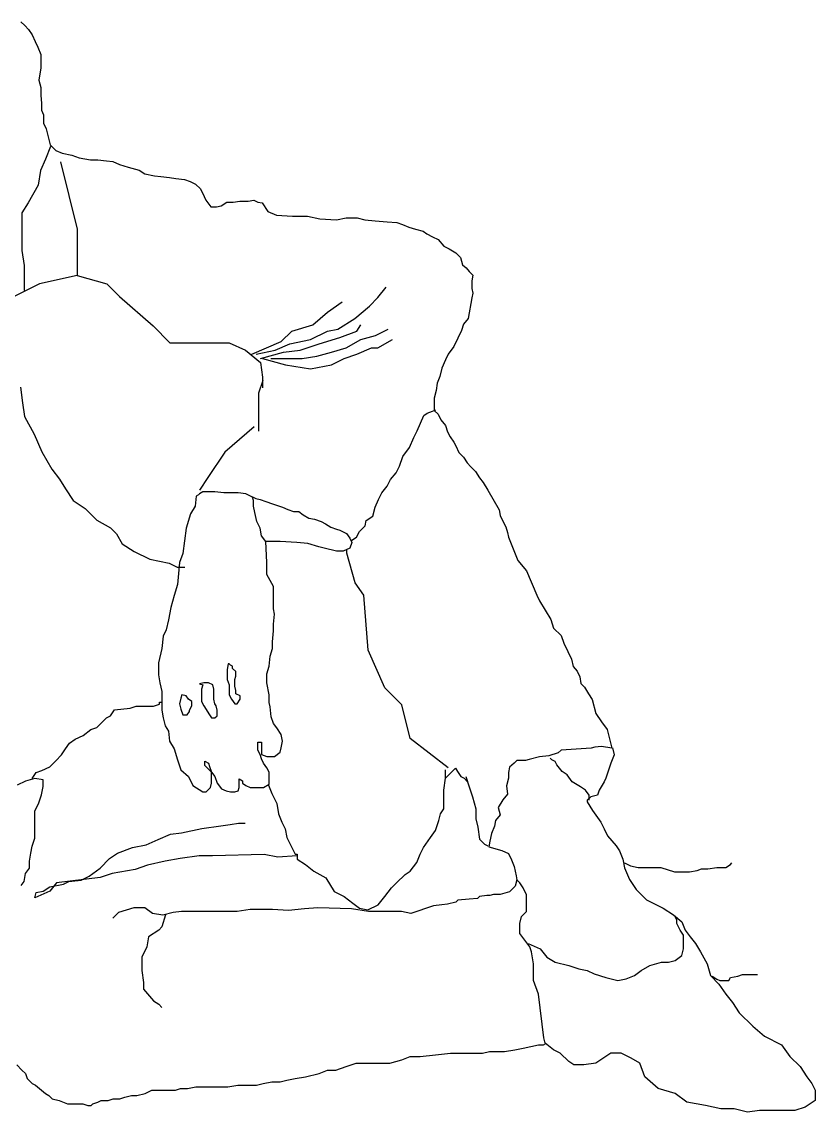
# Model space of a CAD drawing. Header units: millimetres. Extents: x 577 to 2337, y 236 to 943.
# Drawn here: x 759.126 to 759.765, y 708.525 to 709.403 of the extents above; entities that cross this region are included whole.
import ezdxf

# ---------------------------------------------------------------- set-up
doc = ezdxf.new("R2010")
doc.units = ezdxf.units.MM
doc.header["$LTSCALE"] = 0.01
doc.layers.add('06-Furn', color=4, linetype='Continuous')

# ---------------------------------------------------------------- blocks, each defined once
blk = doc.blocks.new('man')
at = {"layer": '06-Furn', "color": 8}
for p, q in [((823.0252, 723.9426), (823.0292, 723.9386)), ((823.0292, 723.9386), (823.0332, 723.9346)), ((823.0332, 723.9346), (823.0372, 723.9286)), ((823.0372, 723.9286), (823.0402, 723.9216)), ((823.0402, 723.9216), (823.0432, 723.9157)), ((823.0432, 723.9157), (823.0462, 723.9077)), ((823.0462, 723.9077), (823.0462, 723.8977)), ((823.0462, 723.8937), (823.0442, 723.8807)), ((823.0462, 723.8977), (823.0462, 723.8937)), ((823.0442, 723.8807), (823.0462, 723.8727)), ((823.0462, 723.8727), (823.0462, 723.8647)), ((823.0462, 723.8647), (823.0472, 723.8558)), ((823.0472, 723.8558), (823.0472, 723.8488)), ((823.0472, 723.8488), (823.0492, 723.8438)), ((823.0492, 723.8438), (823.0492, 723.8348)), ((823.0492, 723.8348), (823.0522, 723.8288)), ((823.0522, 723.8288), (823.0562, 723.8118)), ((823.0568, 723.8099), (823.0515, 723.7966)), ((823.0562, 723.8118), (823.0622, 723.8058)), ((823.0622, 723.8058), (823.0692, 723.8028)), ((823.0692, 723.8028), (823.0792, 723.8008)), ((823.0792, 723.8008), (823.0871, 723.7978)), ((823.0871, 723.7978), (823.0991, 723.7959)), ((823.0515, 723.7966), (823.0461, 723.7846)), ((823.0672, 723.7938), (823.0761, 723.758)), ((823.0991, 723.7959), (823.1071, 723.7959)), ((823.1071, 723.7959), (823.1161, 723.7949)), ((823.1161, 723.7949), (823.1231, 723.7939)), ((823.1231, 723.7939), (823.1301, 723.7909)), ((823.1301, 723.7909), (823.1391, 723.7879)), ((823.1391, 723.7879), (823.1511, 723.7849)), ((823.0461, 723.7846), (823.0435, 723.7687)), ((823.1511, 723.7849), (823.1571, 723.7809)), ((823.1571, 723.7809), (823.1671, 723.7789)), ((823.1671, 723.7789), (823.1741, 723.7779)), ((823.1741, 723.7779), (823.1831, 723.7769)), ((823.1831, 723.7769), (823.19, 723.7759)), ((823.19, 723.7759), (823.199, 723.7749)), ((823.199, 723.7749), (823.205, 723.7729)), ((823.0435, 723.7687), (823.0328, 723.7501)), ((823.205, 723.7729), (823.211, 723.7699)), ((823.211, 723.7699), (823.216, 723.7649)), ((823.216, 723.7649), (823.22, 723.7569)), ((823.0761, 723.758), (823.0851, 723.7222)), ((823.22, 723.7569), (823.222, 723.7529)), ((823.222, 723.7529), (823.227, 723.7459)), ((823.238, 723.7469), (823.244, 723.7509)), ((823.244, 723.7509), (823.251, 723.7509)), ((823.251, 723.7509), (823.258, 723.7519)), ((823.258, 723.7519), (823.267, 723.7519)), ((823.267, 723.7519), (823.273, 723.7529)), ((823.273, 723.7529), (823.277, 723.7509)), ((823.277, 723.7509), (823.2819, 723.7499)), ((823.0328, 723.7501), (823.0262, 723.7394)), ((823.0262, 723.7394), (823.0262, 723.7261)), ((823.227, 723.7459), (823.233, 723.7459)), ((823.233, 723.7459), (823.238, 723.7469)), ((823.2819, 723.7499), (823.2879, 723.7409)), ((823.2879, 723.7409), (823.2969, 723.737)), ((823.2969, 723.737), (823.3139, 723.736)), ((823.3139, 723.736), (823.3299, 723.736)), ((823.3299, 723.736), (823.3429, 723.733)), ((823.3429, 723.733), (823.3609, 723.732)), ((823.3609, 723.732), (823.3709, 723.734)), ((823.3709, 723.734), (823.3828, 723.734)), ((823.3828, 723.734), (823.3908, 723.732)), ((823.3908, 723.732), (823.4018, 723.731)), ((823.4018, 723.731), (823.4148, 723.73)), ((823.4148, 723.73), (823.4248, 723.729)), ((823.4248, 723.729), (823.4308, 723.727)), ((823.0262, 723.7261), (823.0262, 723.7141)), ((823.0851, 723.7222), (823.0851, 723.6729)), ((823.4308, 723.727), (823.4378, 723.724)), ((823.4378, 723.724), (823.4448, 723.722)), ((823.4448, 723.722), (823.4528, 723.72)), ((823.4528, 723.72), (823.4568, 723.717)), ((823.4568, 723.717), (823.4628, 723.714)), ((823.0262, 723.7141), (823.0262, 723.6995)), ((823.4628, 723.714), (823.4688, 723.711)), ((823.4688, 723.711), (823.4748, 723.704)), ((823.4748, 723.704), (823.4807, 723.701)), ((823.0262, 723.6995), (823.0288, 723.6835)), ((823.4807, 723.701), (823.4877, 723.697)), ((823.4877, 723.697), (823.4927, 723.692)), ((823.0288, 723.6835), (823.0288, 723.6689)), ((823.4927, 723.692), (823.4937, 723.688)), ((823.4937, 723.688), (823.4947, 723.684)), ((823.4947, 723.684), (823.4987, 723.681)), ((823.4987, 723.681), (823.5017, 723.6771)), ((823.0851, 723.6729), (823.0448, 723.664)), ((823.0851, 723.6729), (823.1165, 723.664)), ((823.5017, 723.6771), (823.5057, 723.6731)), ((823.5057, 723.6731), (823.5047, 723.6671)), ((823.0448, 723.664), (823.0122, 723.6477)), ((823.0288, 723.6689), (823.0288, 723.6583)), ((823.0288, 723.6583), (823.0288, 723.6569)), ((823.1165, 723.664), (823.1299, 723.6505)), ((823.4046, 723.6492), (823.4135, 723.6604)), ((823.5047, 723.6671), (823.5047, 723.6591)), ((823.5047, 723.6591), (823.5057, 723.6541)), ((823.1299, 723.6505), (823.1657, 723.6192)), ((823.3957, 723.6403), (823.4046, 723.6492)), ((823.5047, 723.6491), (823.5007, 723.6271)), ((823.5057, 723.6541), (823.5047, 723.6491)), ((823.3511, 723.6336), (823.3667, 723.6448)), ((823.3801, 723.627), (823.3957, 723.6403)), ((823.3355, 723.6203), (823.3511, 723.6336)), ((823.3622, 723.6158), (823.3801, 723.627)), ((823.5007, 723.6271), (823.4957, 723.6211)), ((823.1657, 723.6192), (823.1837, 723.6013)), ((823.302, 723.6024), (823.3132, 723.6136)), ((823.3132, 723.6136), (823.3355, 723.6203)), ((823.3333, 723.6047), (823.3511, 723.6136)), ((823.3511, 723.6136), (823.3622, 723.6158)), ((823.3645, 723.6069), (823.3823, 723.6136)), ((823.3823, 723.6136), (823.3868, 723.6203)), ((823.4024, 723.6091), (823.4158, 723.6158)), ((823.4937, 723.6142), (823.4897, 723.6062)), ((823.4957, 723.6211), (823.4937, 723.6142)), ((823.1837, 723.6013), (823.2467, 723.6013)), ((823.2467, 723.6013), (823.2641, 723.5935)), ((823.2708, 723.5891), (823.302, 723.6024)), ((823.2954, 723.5935), (823.311, 723.6002)), ((823.311, 723.6002), (823.3333, 723.6047)), ((823.3221, 723.5935), (823.3422, 723.6002)), ((823.3422, 723.6002), (823.3645, 723.6069)), ((823.3712, 723.5958), (823.3868, 723.6047)), ((823.3868, 723.6047), (823.4024, 723.6091)), ((823.4046, 723.5958), (823.4202, 723.6047)), ((823.4897, 723.6062), (823.4857, 723.5972)), ((823.2641, 723.5935), (823.2798, 723.5802)), ((823.2753, 723.5891), (823.2954, 723.5935)), ((823.2798, 723.5846), (823.3043, 723.5913)), ((823.3043, 723.5913), (823.3221, 723.5935)), ((823.34, 723.5868), (823.3556, 723.5913)), ((823.3556, 723.5913), (823.3712, 723.5958)), ((823.3689, 723.5846), (823.3823, 723.5891)), ((823.3823, 723.5891), (823.3979, 723.5958)), ((823.3979, 723.5958), (823.4046, 723.5958)), ((823.4797, 723.5892), (823.4768, 723.5832)), ((823.4857, 723.5972), (823.4797, 723.5892)), ((823.2798, 723.5802), (823.282, 723.5646)), ((823.282, 723.5846), (823.3065, 723.5779)), ((823.2909, 723.5846), (823.3243, 723.5846)), ((823.3065, 723.5779), (823.3333, 723.5735)), ((823.3243, 723.5846), (823.34, 723.5868)), ((823.3333, 723.5735), (823.3556, 723.5779)), ((823.3556, 723.5779), (823.3689, 723.5846)), ((823.4768, 723.5832), (823.4728, 723.5742)), ((823.4708, 723.5652), (823.4678, 723.5583)), ((823.4728, 723.5742), (823.4708, 723.5652)), ((823.0247, 723.554), (823.0268, 723.5374)), ((823.2823, 723.561), (823.2778, 723.5475)), ((823.282, 723.5646), (823.282, 723.5534)), ((823.4678, 723.5583), (823.4668, 723.5503)), ((823.2778, 723.5475), (823.2778, 723.5296)), ((823.4668, 723.5503), (823.4648, 723.5423)), ((823.4648, 723.5423), (823.4648, 723.5363)), ((823.0268, 723.5374), (823.0289, 723.5228)), ((823.4648, 723.5363), (823.4648, 723.5293)), ((823.0289, 723.5228), (823.0393, 723.5041)), ((823.2778, 723.5296), (823.2778, 723.5072)), ((823.4501, 723.5156), (823.4536, 723.5238)), ((823.4536, 723.5238), (823.4571, 723.5262)), ((823.4571, 723.5262), (823.463, 723.5285)), ((823.463, 723.5285), (823.4665, 723.5297)), ((823.4648, 723.5293), (823.4688, 723.5253)), ((823.4688, 723.5253), (823.4718, 723.5193)), ((823.4718, 723.5193), (823.4768, 723.5133)), ((823.2733, 723.5117), (823.2419, 723.4848)), ((823.443, 723.5003), (823.4466, 723.5074)), ((823.4466, 723.5074), (823.4501, 723.5156)), ((823.4768, 723.5133), (823.4788, 723.5063)), ((823.0393, 723.5041), (823.0476, 723.4853)), ((823.4383, 723.4897), (823.443, 723.5003)), ((823.4788, 723.5063), (823.4817, 723.5013)), ((823.4817, 723.5013), (823.4857, 723.4954)), ((823.4857, 723.4954), (823.4877, 723.4914)), ((823.0476, 723.4853), (823.058, 723.4666)), ((823.2419, 723.4848), (823.224, 723.458)), ((823.4313, 723.4804), (823.4383, 723.4897)), ((823.4877, 723.4914), (823.4907, 723.4844)), ((823.4907, 723.4844), (823.4957, 723.4794)), ((823.4278, 723.4698), (823.4313, 723.4804)), ((823.4957, 723.4794), (823.4997, 723.4734)), ((823.4997, 723.4734), (823.5037, 723.4694)), ((823.058, 723.4666), (823.0664, 723.4562)), ((823.4183, 723.4557), (823.4242, 723.4627)), ((823.4242, 723.4627), (823.4278, 723.4698)), ((823.5037, 723.4694), (823.5087, 723.4644)), ((823.5087, 723.4644), (823.5127, 723.4574)), ((823.0664, 723.4562), (823.0726, 723.4458)), ((823.224, 723.458), (823.215, 723.4445)), ((823.4148, 723.4487), (823.4183, 723.4557)), ((823.5127, 723.4574), (823.5167, 723.4524)), ((823.5167, 723.4524), (823.5217, 723.4444)), ((823.0726, 723.4458), (823.0809, 723.4333)), ((823.2115, 723.4381), (823.2104, 723.4275)), ((823.2139, 723.4393), (823.2115, 723.4381)), ((823.2151, 723.4404), (823.2139, 723.4393)), ((823.2186, 723.4428), (823.2151, 723.4404)), ((823.2221, 723.4428), (823.2186, 723.4428)), ((823.2315, 723.4428), (823.2221, 723.4428)), ((823.2409, 723.4416), (823.2315, 723.4428)), ((823.2562, 723.4416), (823.2409, 723.4416)), ((823.2644, 723.4404), (823.2562, 723.4416)), ((823.2715, 723.4369), (823.2644, 723.4404)), ((823.2668, 723.4393), (823.275, 723.4357)), ((823.4054, 723.4346), (823.4089, 723.4416)), ((823.4089, 723.4416), (823.4148, 723.4487)), ((823.5217, 723.4444), (823.5337, 723.4235)), ((823.0809, 723.4333), (823.0934, 723.425)), ((823.2104, 723.4275), (823.2057, 723.4193)), ((823.2726, 723.4334), (823.2715, 723.4369)), ((823.2726, 723.431), (823.2726, 723.4334)), ((823.2726, 723.4275), (823.2726, 723.431)), ((823.2738, 723.4205), (823.2726, 723.4275)), ((823.275, 723.4357), (823.2797, 723.4346)), ((823.2797, 723.4346), (823.2856, 723.4322)), ((823.2856, 723.4322), (823.2926, 723.4299)), ((823.2926, 723.4299), (823.3032, 723.4263)), ((823.3032, 723.4263), (823.3091, 723.424)), ((823.3995, 723.4169), (823.4019, 723.4263)), ((823.4019, 723.4263), (823.4054, 723.4346)), ((823.0934, 723.425), (823.1059, 723.4125)), ((823.2057, 723.4193), (823.201, 723.404)), ((823.2762, 723.4111), (823.2738, 723.4205)), ((823.3091, 723.424), (823.3149, 723.4216)), ((823.3149, 723.4216), (823.3208, 723.4216)), ((823.3208, 723.4216), (823.3255, 723.4181)), ((823.3255, 723.4181), (823.3314, 723.4146)), ((823.3314, 723.4146), (823.3373, 723.4134)), ((823.3925, 723.4122), (823.3995, 723.4169)), ((823.5337, 723.4235), (823.5347, 723.4175)), ((823.5347, 723.4175), (823.5377, 723.4115)), ((823.1059, 723.4125), (823.1205, 723.4042)), ((823.1205, 723.4042), (823.1268, 723.3979)), ((823.201, 723.404), (823.1974, 723.377)), ((823.2797, 723.404), (823.2762, 723.4111)), ((823.2809, 723.3958), (823.2797, 723.404)), ((823.3373, 723.4134), (823.3443, 723.4111)), ((823.3443, 723.4111), (823.349, 723.4087)), ((823.349, 723.4087), (823.3549, 723.4052)), ((823.3549, 723.4052), (823.3608, 723.4029)), ((823.3608, 723.4029), (823.3643, 723.4017)), ((823.3854, 723.4005), (823.3913, 723.4064)), ((823.3913, 723.4064), (823.3925, 723.4122)), ((823.5377, 723.4115), (823.5407, 723.4055)), ((823.5407, 723.4055), (823.5427, 723.3995)), ((823.1268, 723.3979), (823.133, 723.3875)), ((823.2856, 723.3899), (823.2809, 723.3958)), ((823.3643, 723.4017), (823.3713, 723.3982)), ((823.3713, 723.3982), (823.3749, 723.3935)), ((823.3749, 723.3935), (823.3772, 723.3888)), ((823.3772, 723.3911), (823.3819, 723.3946)), ((823.3819, 723.3946), (823.3854, 723.4005)), ((823.5427, 723.3995), (823.5437, 723.3945)), ((823.5437, 723.3945), (823.5537, 723.3696)), ((823.133, 723.3875), (823.1455, 723.3792)), ((823.1455, 723.3792), (823.1622, 723.3709)), ((823.2879, 723.3899), (823.2856, 723.3899)), ((823.2867, 723.3676), (823.2856, 723.3899)), ((823.2961, 723.3899), (823.2879, 723.3899)), ((823.3008, 723.3899), (823.2961, 723.3899)), ((823.3185, 723.3888), (823.3008, 723.3899)), ((823.3302, 723.3876), (823.3185, 723.3888)), ((823.342, 723.3841), (823.3302, 723.3876)), ((823.3478, 723.3829), (823.342, 723.3841)), ((823.3608, 723.3794), (823.3478, 723.3829)), ((823.3678, 723.3794), (823.3608, 723.3794)), ((823.3749, 723.3829), (823.3678, 723.3794)), ((823.3719, 723.3774), (823.3719, 723.3818)), ((823.3772, 723.3888), (823.3749, 723.3829)), ((823.1622, 723.3709), (823.183, 723.3667)), ((823.1939, 723.3676), (823.1916, 723.3441)), ((823.1974, 723.377), (823.1939, 723.3676)), ((823.2867, 723.3547), (823.2867, 723.3676)), ((823.3808, 723.346), (823.3719, 723.3774)), ((823.5537, 723.3696), (823.5627, 723.3586)), ((823.183, 723.3667), (823.1913, 723.3626)), ((823.1913, 723.3626), (823.1996, 723.3626)), ((823.5627, 723.3586), (823.5737, 723.3326)), ((823.2938, 723.3418), (823.2867, 723.3547)), ((823.3898, 723.3326), (823.3808, 723.346)), ((823.1916, 723.3441), (823.188, 723.3324)), ((823.2938, 723.3277), (823.2938, 723.3418)), ((823.188, 723.3324), (823.1845, 723.3195)), ((823.2938, 723.3183), (823.2938, 723.3277)), ((823.3943, 723.2744), (823.3898, 723.3326)), ((823.5737, 723.3326), (823.5767, 723.3266)), ((823.5767, 723.3266), (823.5886, 723.3067)), ((823.1845, 723.3195), (823.1822, 723.3066)), ((823.295, 723.3124), (823.2938, 723.3183)), ((823.2938, 723.3019), (823.295, 723.3124)), ((823.1822, 723.3066), (823.1798, 723.296)), ((823.2938, 723.2948), (823.2938, 723.3019)), ((823.5886, 723.3067), (823.5916, 723.2977)), ((823.1763, 723.289), (823.1751, 723.276)), ((823.1798, 723.296), (823.1763, 723.289)), ((823.2926, 723.2831), (823.2938, 723.2948)), ((823.5916, 723.2977), (823.5996, 723.2897)), ((823.5996, 723.2897), (823.6026, 723.2817)), ((823.1751, 723.276), (823.1716, 723.2608)), ((823.2903, 723.2678), (823.2926, 723.276)), ((823.2926, 723.276), (823.2926, 723.2831)), ((823.6026, 723.2817), (823.6066, 723.2727)), ((823.2891, 723.2572), (823.2903, 723.2678)), ((823.4122, 723.2341), (823.3943, 723.2744)), ((823.6066, 723.2727), (823.6106, 723.2647)), ((823.6106, 723.2647), (823.6126, 723.2568)), ((823.1716, 723.2608), (823.1716, 723.2479)), ((823.2456, 723.2596), (823.2444, 723.2537)), ((823.2444, 723.2537), (823.2444, 723.2479)), ((823.2468, 723.2596), (823.2456, 723.2596)), ((823.248, 723.2584), (823.2468, 723.2596)), ((823.2503, 723.2572), (823.248, 723.2584)), ((823.2503, 723.2549), (823.2503, 723.2572)), ((823.2538, 723.2514), (823.2503, 723.2549)), ((823.2867, 723.249), (823.2891, 723.2572)), ((823.6126, 723.2568), (823.6166, 723.2518)), ((823.6166, 723.2518), (823.6196, 723.2458)), ((823.1716, 723.2479), (823.1728, 723.2396)), ((823.2444, 723.2479), (823.2444, 723.2432)), ((823.2444, 723.2432), (823.2468, 723.2373)), ((823.2527, 723.2432), (823.2538, 723.2467)), ((823.2527, 723.2396), (823.2527, 723.2432)), ((823.2538, 723.2467), (823.2538, 723.2514)), ((823.2867, 723.2396), (823.2867, 723.249)), ((823.6196, 723.2458), (823.6206, 723.2388)), ((823.1728, 723.2396), (823.1751, 723.2302)), ((823.1751, 723.2302), (823.1751, 723.2185)), ((823.2198, 723.2396), (823.2151, 723.2385)), ((823.2151, 723.2385), (823.2186, 723.2373)), ((823.2186, 723.2373), (823.2174, 723.2326)), ((823.2174, 723.2326), (823.2174, 723.2255)), ((823.2245, 723.2396), (823.2198, 723.2396)), ((823.2292, 723.2373), (823.2245, 723.2396)), ((823.2303, 723.2326), (823.2292, 723.2373)), ((823.2303, 723.2279), (823.2303, 723.2326)), ((823.2468, 723.2373), (823.2468, 723.2338)), ((823.2468, 723.2338), (823.2468, 723.2267)), ((823.2527, 723.2361), (823.2527, 723.2396)), ((823.2538, 723.2314), (823.2527, 723.2361)), ((823.2538, 723.2279), (823.2538, 723.2314)), ((823.2891, 723.2267), (823.2867, 723.2396)), ((823.4301, 723.2162), (823.4122, 723.2341)), ((823.6206, 723.2388), (823.6246, 723.2348)), ((823.6246, 723.2348), (823.6286, 723.2278)), ((823.1663, 723.2148), (823.1726, 723.2169)), ((823.1726, 723.219), (823.1747, 723.219)), ((823.1726, 723.2169), (823.1726, 723.219)), ((823.1751, 723.2185), (823.1751, 723.2103)), ((823.1951, 723.2232), (823.1939, 723.2173)), ((823.1939, 723.2173), (823.1951, 723.2114)), ((823.1963, 723.2267), (823.1951, 723.2232)), ((823.201, 723.2255), (823.1963, 723.2267)), ((823.2033, 723.222), (823.201, 723.2255)), ((823.2068, 723.2197), (823.2033, 723.222)), ((823.2068, 723.215), (823.2068, 723.2197)), ((823.2174, 723.2255), (823.2174, 723.2197)), ((823.2174, 723.2197), (823.2198, 723.215)), ((823.2303, 723.222), (823.2303, 723.2279)), ((823.2315, 723.2173), (823.2303, 723.222)), ((823.2327, 723.215), (823.2315, 723.2173)), ((823.2468, 723.2267), (823.2491, 723.222)), ((823.2491, 723.222), (823.2527, 723.2173)), ((823.2527, 723.2173), (823.255, 723.2173)), ((823.2585, 723.2255), (823.2538, 723.2279)), ((823.255, 723.2173), (823.2585, 723.222)), ((823.2585, 723.222), (823.2585, 723.2255)), ((823.2891, 723.2185), (823.2891, 723.2267)), ((823.2903, 723.2138), (823.2891, 723.2185)), ((823.6286, 723.2278), (823.6326, 723.2218)), ((823.6326, 723.2218), (823.6366, 723.2068)), ((823.1205, 723.2044), (823.1247, 723.2107)), ((823.1247, 723.2107), (823.1413, 723.2127)), ((823.1413, 723.2127), (823.1476, 723.2148)), ((823.1476, 723.2148), (823.1517, 723.2148)), ((823.1517, 723.2148), (823.158, 723.2148)), ((823.158, 723.2148), (823.1663, 723.2148)), ((823.1751, 723.2103), (823.1763, 723.2021)), ((823.1951, 723.2114), (823.1974, 723.2056)), ((823.1974, 723.2056), (823.1998, 723.2056)), ((823.1998, 723.2056), (823.2021, 723.2056)), ((823.2021, 723.2056), (823.2045, 723.2091)), ((823.2045, 723.2103), (823.2068, 723.215)), ((823.2045, 723.2091), (823.2045, 723.2103)), ((823.2198, 723.215), (823.2256, 723.2056)), ((823.2256, 723.2056), (823.228, 723.2021)), ((823.2339, 723.2103), (823.2327, 723.215)), ((823.2339, 723.2068), (823.2339, 723.2103)), ((823.2339, 723.2044), (823.2339, 723.2068)), ((823.2914, 723.2032), (823.2903, 723.2138)), ((823.4391, 723.1803), (823.4301, 723.2162)), ((823.6366, 723.2068), (823.6426, 723.1979)), ((823.1059, 723.1919), (823.1122, 723.1982)), ((823.1122, 723.1982), (823.1163, 723.2023)), ((823.1163, 723.2023), (823.1205, 723.2044)), ((823.1763, 723.2021), (823.1786, 723.1938)), ((823.1786, 723.1938), (823.1822, 723.188)), ((823.228, 723.2021), (823.2315, 723.2021)), ((823.2315, 723.2021), (823.2339, 723.2044)), ((823.2938, 723.1962), (823.2914, 723.2032)), ((823.2973, 723.1915), (823.2938, 723.1962)), ((823.6426, 723.1979), (823.6486, 723.1899)), ((823.083, 723.1795), (823.0914, 723.1836)), ((823.0914, 723.1836), (823.0997, 723.1899)), ((823.0997, 723.1899), (823.1059, 723.1919)), ((823.1822, 723.188), (823.1833, 723.1774)), ((823.302, 723.1844), (823.2973, 723.1915)), ((823.3032, 723.1774), (823.302, 723.1844)), ((823.6486, 723.1899), (823.6536, 723.1699)), ((823.0726, 723.1691), (823.0768, 723.1753)), ((823.0768, 723.1753), (823.083, 723.1795)), ((823.1833, 723.1774), (823.188, 723.1692)), ((823.2773, 723.1762), (823.2809, 723.1762)), ((823.2773, 723.1727), (823.2773, 723.1762)), ((823.2773, 723.168), (823.2773, 723.1727)), ((823.2809, 723.1762), (823.2809, 723.1692)), ((823.3008, 723.1657), (823.302, 723.1704)), ((823.302, 723.1704), (823.3032, 723.1774)), ((823.4794, 723.149), (823.4391, 723.1803)), ((823.6356, 723.1709), (823.6316, 723.1699)), ((823.6426, 723.1719), (823.6356, 723.1709)), ((823.6536, 723.1699), (823.6426, 723.1719)), ((823.0622, 723.1566), (823.0685, 723.1628)), ((823.0685, 723.1628), (823.0726, 723.1691)), ((823.188, 723.1692), (823.1916, 723.1574)), ((823.2797, 723.1633), (823.2773, 723.168)), ((823.2809, 723.1586), (823.2797, 723.1633)), ((823.2809, 723.1692), (823.2809, 723.1633)), ((823.2809, 723.1633), (823.2867, 723.161)), ((823.2867, 723.161), (823.295, 723.161)), ((823.295, 723.161), (823.3008, 723.1657)), ((823.5767, 723.1609), (823.5657, 723.1579)), ((823.5866, 723.1619), (823.5767, 723.1609)), ((823.5966, 723.1649), (823.5866, 723.1619)), ((823.5898, 723.1576), (823.588, 723.1594)), ((823.5996, 723.1679), (823.5966, 723.1649)), ((823.6316, 723.1699), (823.5996, 723.1679)), ((823.6562, 723.163), (823.6526, 723.154)), ((823.6544, 723.1702), (823.6562, 723.163)), ((823.0476, 723.1462), (823.056, 723.1503)), ((823.056, 723.1503), (823.0622, 723.1566)), ((823.1916, 723.1574), (823.1951, 723.1469)), ((823.2209, 723.1563), (823.2245, 723.1539)), ((823.2209, 723.1516), (823.2209, 723.1563)), ((823.228, 723.1445), (823.2209, 723.1516)), ((823.2245, 723.1539), (823.2256, 723.1504)), ((823.2256, 723.1504), (823.228, 723.1445)), ((823.2832, 723.1539), (823.2809, 723.1586)), ((823.2867, 723.1492), (823.2832, 723.1539)), ((823.2891, 723.1445), (823.2867, 723.1492)), ((823.4768, 723.1379), (823.4875, 723.1486)), ((823.4875, 723.1486), (823.4893, 723.1451)), ((823.5447, 723.1499), (823.5437, 723.144)), ((823.5497, 723.1539), (823.5447, 723.1499)), ((823.5527, 723.1569), (823.5497, 723.1539)), ((823.5617, 723.1569), (823.5527, 723.1569)), ((823.5657, 723.1579), (823.5617, 723.1569)), ((823.5934, 723.1558), (823.5898, 723.1576)), ((823.5952, 723.1522), (823.5934, 723.1558)), ((823.6006, 723.1451), (823.5952, 723.1522)), ((823.6508, 723.1486), (823.6473, 723.1379)), ((823.6526, 723.154), (823.6508, 723.1486)), ((823.04, 723.1377), (823.0299, 723.1348)), ((823.0372, 723.1378), (823.0414, 723.1441)), ((823.0487, 723.1363), (823.04, 723.1377)), ((823.0414, 723.1441), (823.0476, 723.1462)), ((823.0487, 723.1291), (823.0487, 723.1363)), ((823.1951, 723.1469), (823.2033, 723.1398)), ((823.2033, 723.1398), (823.208, 723.1304)), ((823.228, 723.1445), (823.2315, 723.1398)), ((823.228, 723.1386), (823.228, 723.1445)), ((823.228, 723.1328), (823.228, 723.1386)), ((823.2315, 723.1398), (823.2339, 723.1328)), ((823.2574, 723.1375), (823.2609, 723.1351)), ((823.2574, 723.1316), (823.2574, 723.1375)), ((823.2891, 723.1363), (823.2891, 723.1445)), ((823.2891, 723.1316), (823.2891, 723.1363)), ((823.475, 723.1253), (823.4768, 723.1379)), ((823.4768, 723.1379), (823.4768, 723.1469)), ((823.4893, 723.1451), (823.4929, 723.1397)), ((823.4929, 723.1397), (823.4965, 723.1379)), ((823.4965, 723.1379), (823.5001, 723.1343)), ((823.4983, 723.1397), (823.5019, 723.1289)), ((823.5437, 723.138), (823.5417, 723.13)), ((823.5437, 723.144), (823.5437, 723.138)), ((823.606, 723.1415), (823.6006, 723.1451)), ((823.6114, 723.1343), (823.606, 723.1415)), ((823.6473, 723.1379), (823.6455, 723.1343)), ((823.0299, 723.1348), (823.0212, 723.1305)), ((823.0472, 723.1204), (823.0487, 723.1291)), ((823.208, 723.1304), (823.2186, 723.1234)), ((823.2221, 723.1234), (823.2268, 723.1281)), ((823.2268, 723.1281), (823.228, 723.1328)), ((823.2339, 723.1328), (823.2386, 723.1269)), ((823.2386, 723.1269), (823.2433, 723.1246)), ((823.2433, 723.1246), (823.248, 723.1234)), ((823.2527, 723.1234), (823.2562, 723.1246)), ((823.2562, 723.1246), (823.2574, 723.1281)), ((823.2574, 723.1281), (823.2574, 723.1316)), ((823.2609, 723.1351), (823.2609, 723.1328)), ((823.2609, 723.1328), (823.2644, 723.1304)), ((823.2644, 723.1304), (823.2691, 723.1281)), ((823.2691, 723.1281), (823.2762, 723.1281)), ((823.2762, 723.1281), (823.2832, 723.1281)), ((823.2832, 723.1281), (823.2891, 723.1316)), ((823.2883, 723.1307), (823.2919, 723.1217)), ((823.475, 723.1199), (823.475, 723.1253)), ((823.5019, 723.1289), (823.5055, 723.1182)), ((823.5417, 723.13), (823.5427, 723.121)), ((823.6203, 723.1289), (823.6114, 723.1343)), ((823.6257, 723.1253), (823.6203, 723.1289)), ((823.6293, 723.1199), (823.6257, 723.1253)), ((823.6401, 723.1253), (823.6383, 723.1199)), ((823.6455, 723.1343), (823.6401, 723.1253)), ((823.0443, 723.1118), (823.0472, 723.1204)), ((823.2186, 723.1234), (823.2221, 723.1234)), ((823.248, 723.1234), (823.2527, 723.1234)), ((823.2919, 723.1217), (823.2937, 723.1182)), ((823.2937, 723.1182), (823.2973, 723.111)), ((823.475, 723.1056), (823.475, 723.1199)), ((823.5055, 723.1182), (823.5091, 723.1056)), ((823.5377, 723.115), (823.5327, 723.107)), ((823.5427, 723.121), (823.5377, 723.115)), ((823.6311, 723.1182), (823.6275, 723.1146)), ((823.6275, 723.1146), (823.6275, 723.1128)), ((823.6275, 723.1128), (823.6329, 723.1038)), ((823.6293, 723.1146), (823.6293, 723.1199)), ((823.6383, 723.1199), (823.6311, 723.1182)), ((823.04, 723.1031), (823.0443, 723.1118)), ((823.04, 723.0945), (823.04, 723.1031)), ((823.2973, 723.111), (823.2991, 723.1002)), ((823.4714, 723.1002), (823.475, 723.1056)), ((823.5091, 723.1056), (823.5091, 723.0948)), ((823.5327, 723.107), (823.5347, 723.099)), ((823.6329, 723.1038), (823.6419, 723.0913)), ((823.04, 723.0844), (823.04, 723.0945)), ((823.2478, 723.0887), (823.2564, 723.0901)), ((823.2564, 723.0901), (823.2637, 723.0901)), ((823.2991, 723.1002), (823.3027, 723.0913)), ((823.3027, 723.0913), (823.3063, 723.0841)), ((823.466, 723.0823), (823.4696, 723.093)), ((823.4696, 723.093), (823.4714, 723.1002)), ((823.5091, 723.0948), (823.5109, 723.0859)), ((823.5297, 723.093), (823.5287, 723.087)), ((823.5347, 723.099), (823.5297, 723.093)), ((823.6419, 723.0913), (823.6455, 723.0841)), ((823.04, 723.0743), (823.04, 723.0844)), ((823.1713, 723.0728), (823.1843, 723.0786)), ((823.1843, 723.0786), (823.1958, 723.08)), ((823.1958, 723.08), (823.2175, 723.0844)), ((823.2175, 723.0844), (823.2377, 723.0872)), ((823.2377, 723.0872), (823.2478, 723.0887)), ((823.3063, 723.0841), (823.3081, 723.0751)), ((823.4606, 723.0751), (823.466, 723.0823)), ((823.5109, 723.0859), (823.5127, 723.0733)), ((823.5257, 723.0791), (823.5237, 723.0711)), ((823.5287, 723.087), (823.5257, 723.0791)), ((823.6455, 723.0841), (823.6491, 723.0769)), ((823.0371, 723.0656), (823.04, 723.0743)), ((823.1439, 723.0642), (823.1583, 723.0671)), ((823.1583, 723.0671), (823.1713, 723.0728)), ((823.3081, 723.0751), (823.3116, 723.0679)), ((823.3116, 723.0679), (823.3152, 723.0608)), ((823.4534, 723.0644), (823.4606, 723.0751)), ((823.5127, 723.0733), (823.518, 723.0679)), ((823.518, 723.0679), (823.5216, 723.0661)), ((823.5216, 723.0661), (823.5216, 723.0661)), ((823.5237, 723.0711), (823.5227, 723.0651)), ((823.6491, 723.0769), (823.658, 723.0661)), ((823.658, 723.0661), (823.6616, 723.0608)), ((823.0342, 723.0498), (823.0357, 723.0584)), ((823.0357, 723.0584), (823.0371, 723.0656)), ((823.1194, 723.0526), (823.128, 723.0584)), ((823.128, 723.0584), (823.1439, 723.0642)), ((823.2146, 723.0555), (823.1944, 723.0526)), ((823.229, 723.0555), (823.2146, 723.0555)), ((823.2839, 723.057), (823.229, 723.0555)), ((823.2983, 723.0541), (823.2839, 723.057)), ((823.3185, 723.0555), (823.2983, 723.0541)), ((823.3152, 723.0608), (823.317, 723.0572)), ((823.317, 723.0572), (823.3188, 723.0572)), ((823.3188, 723.0572), (823.3188, 723.0518)), ((823.4462, 723.0482), (823.4498, 723.0572)), ((823.4498, 723.0572), (823.4534, 723.0644)), ((823.5227, 723.0651), (823.5367, 723.0611)), ((823.5367, 723.0611), (823.5437, 723.0581)), ((823.5437, 723.0581), (823.5467, 723.0511)), ((823.6616, 723.0608), (823.6652, 723.0518)), ((823.0342, 723.0425), (823.0342, 723.0498)), ((823.1093, 723.0425), (823.1194, 723.0526)), ((823.1598, 723.0454), (823.1468, 723.0411)), ((823.1785, 723.0498), (823.1598, 723.0454)), ((823.1944, 723.0526), (823.1785, 723.0498)), ((823.3188, 723.0518), (823.3278, 723.0464)), ((823.3278, 723.0464), (823.3368, 723.0392)), ((823.4391, 723.0392), (823.4462, 723.0482)), ((823.5467, 723.0511), (823.5497, 723.0441)), ((823.5497, 723.0441), (823.5517, 723.0341)), ((823.6652, 723.0518), (823.667, 723.0428)), ((823.667, 723.0428), (823.6724, 723.0303)), ((823.6671, 723.0479), (823.6735, 723.0447)), ((823.6735, 723.0447), (823.6815, 723.0431)), ((823.6815, 723.0431), (823.6912, 723.0431)), ((823.6912, 723.0431), (823.7008, 723.0431)), ((823.7008, 723.0431), (823.7056, 723.0431)), ((823.7056, 723.0431), (823.7201, 723.0383)), ((823.7555, 723.0415), (823.7651, 723.0431)), ((823.7651, 723.0431), (823.7731, 723.0431)), ((823.7731, 723.0431), (823.7747, 723.0431)), ((823.7747, 723.0431), (823.7796, 723.0463)), ((823.7796, 723.0463), (823.7812, 723.0479)), ((823.0285, 723.0281), (823.0299, 723.0368)), ((823.0299, 723.0368), (823.0342, 723.0425)), ((823.1093, 723.0324), (823.0631, 723.0267)), ((823.0891, 723.0296), (823.0977, 723.0339)), ((823.0977, 723.0339), (823.1093, 723.0425)), ((823.1222, 723.0368), (823.1093, 723.0324)), ((823.1468, 723.0411), (823.1222, 723.0368)), ((823.3368, 723.0392), (823.3493, 723.0321)), ((823.3493, 723.0321), (823.3583, 723.0177)), ((823.4247, 723.0267), (823.4337, 723.0357)), ((823.4337, 723.0357), (823.4391, 723.0392)), ((823.5517, 723.0341), (823.5527, 723.0301)), ((823.7201, 723.0383), (823.7265, 723.0383)), ((823.7265, 723.0383), (823.7362, 723.0383)), ((823.7362, 723.0383), (823.7442, 723.0399)), ((823.7442, 723.0399), (823.749, 723.0415)), ((823.749, 723.0415), (823.7555, 723.0415)), ((823.0256, 723.0238), (823.0285, 723.0281)), ((823.0487, 723.018), (823.0559, 723.0224)), ((823.0631, 723.0267), (823.0559, 723.018)), ((823.0559, 723.0224), (823.0703, 723.0252)), ((823.0703, 723.0252), (823.0761, 723.0281)), ((823.0761, 723.0281), (823.0891, 723.0296)), ((823.4121, 723.0123), (823.4193, 723.0213)), ((823.4193, 723.0213), (823.4247, 723.0267)), ((823.5507, 723.0232), (823.5447, 723.0172)), ((823.5527, 723.0301), (823.5507, 723.0232)), ((823.5557, 723.0267), (823.5521, 723.0303)), ((823.5593, 723.0213), (823.5557, 723.0267)), ((823.5629, 723.0141), (823.5593, 723.0213)), ((823.6724, 723.0303), (823.6796, 723.0195)), ((823.0559, 723.018), (823.04, 723.0108)), ((823.04, 723.0108), (823.0414, 723.0166)), ((823.0414, 723.0166), (823.0487, 723.018)), ((823.3583, 723.0177), (823.3691, 723.0123)), ((823.3691, 723.0123), (823.378, 723.0052)), ((823.405, 723.0034), (823.4121, 723.0123)), ((823.4897, 723.0082), (823.4877, 723.0062)), ((823.5017, 723.0092), (823.4897, 723.0082)), ((823.5107, 723.0102), (823.5017, 723.0092)), ((823.5127, 723.0122), (823.5107, 723.0102)), ((823.5207, 723.0132), (823.5127, 723.0122)), ((823.5237, 723.0132), (823.5207, 723.0132)), ((823.5277, 723.0142), (823.5237, 723.0132)), ((823.5347, 723.0142), (823.5277, 723.0142)), ((823.5447, 723.0172), (823.5347, 723.0142)), ((823.5629, 723.007), (823.5629, 723.0141)), ((823.6796, 723.0195), (823.6903, 723.0088)), ((823.6903, 723.0088), (823.6975, 723.0052)), ((823.1451, 723.0002), (823.1291, 722.9952)), ((823.1571, 723.0002), (823.1451, 723.0002)), ((823.1651, 722.9942), (823.1571, 723.0002)), ((823.269, 722.9982), (823.255, 722.9962)), ((823.281, 722.9982), (823.269, 722.9982)), ((823.2929, 722.9982), (823.281, 722.9982)), ((823.3099, 722.9972), (823.2929, 722.9982)), ((823.3269, 722.9992), (823.3099, 722.9972)), ((823.3409, 723.0002), (823.3269, 722.9992)), ((823.3769, 722.9992), (823.3409, 723.0002)), ((823.3948, 722.9962), (823.3769, 722.9992)), ((823.378, 723.0052), (823.3852, 722.9998)), ((823.3852, 722.9998), (823.3942, 722.998)), ((823.3942, 722.998), (823.405, 723.0034)), ((823.4638, 723.0022), (823.4398, 722.9942)), ((823.4728, 723.0032), (823.4638, 723.0022)), ((823.4788, 723.0042), (823.4728, 723.0032)), ((823.4877, 723.0062), (823.4788, 723.0042)), ((823.5629, 722.9962), (823.5629, 723.007)), ((823.6975, 723.0052), (823.7083, 722.9998)), ((823.7083, 722.9998), (823.719, 722.9926)), ((823.1291, 722.9952), (823.1231, 722.9892)), ((823.1761, 722.9922), (823.1651, 722.9942)), ((823.1788, 722.9926), (823.1752, 722.9801)), ((823.187, 722.9952), (823.1761, 722.9922)), ((823.196, 722.9962), (823.187, 722.9952)), ((823.212, 722.9962), (823.196, 722.9962)), ((823.229, 722.9962), (823.212, 722.9962)), ((823.243, 722.9962), (823.229, 722.9962)), ((823.255, 722.9962), (823.243, 722.9962)), ((823.4298, 722.9962), (823.3948, 722.9962)), ((823.4398, 722.9942), (823.4298, 722.9962)), ((823.5557, 722.9836), (823.5575, 722.9908)), ((823.5575, 722.9908), (823.5629, 722.9962)), ((823.719, 722.9926), (823.728, 722.9854)), ((823.7208, 722.9908), (823.7208, 722.9912)), ((823.7226, 722.9872), (823.7208, 722.9908)), ((823.7226, 722.9836), (823.7226, 722.9872)), ((823.728, 722.9854), (823.7316, 722.9765)), ((823.1717, 722.9765), (823.1609, 722.9693)), ((823.1752, 722.9801), (823.1717, 722.9765)), ((823.5557, 722.9729), (823.5557, 722.9836)), ((823.7262, 722.9765), (823.7226, 722.9836)), ((823.7298, 722.9711), (823.7262, 722.9765)), ((823.7316, 722.9765), (823.737, 722.9693)), ((823.1609, 722.9693), (823.1591, 722.9585)), ((823.5611, 722.9657), (823.5557, 722.9729)), ((823.5665, 722.9585), (823.5611, 722.9657)), ((823.5647, 722.9621), (823.5773, 722.9567)), ((823.7298, 722.9657), (823.7298, 722.9711)), ((823.7298, 722.9567), (823.7298, 722.9657)), ((823.737, 722.9693), (823.7424, 722.9621)), ((823.7424, 722.9621), (823.7478, 722.9532)), ((823.1591, 722.9585), (823.1537, 722.9478)), ((823.5683, 722.9532), (823.5665, 722.9585)), ((823.5701, 722.9406), (823.5683, 722.9532)), ((823.5773, 722.9567), (823.5844, 722.9478)), ((823.728, 722.9496), (823.7298, 722.9567)), ((823.7478, 722.9532), (823.7549, 722.9406)), ((823.1537, 722.9478), (823.1537, 722.9334)), ((823.5701, 722.9298), (823.5701, 722.9406)), ((823.5844, 722.9478), (823.5934, 722.9424)), ((823.5934, 722.9424), (823.6078, 722.9388)), ((823.6078, 722.9388), (823.6185, 722.9352)), ((823.6849, 722.9334), (823.6939, 722.9388)), ((823.6939, 722.9388), (823.7065, 722.9424)), ((823.7065, 722.9424), (823.7137, 722.9424)), ((823.7137, 722.9424), (823.7208, 722.9442)), ((823.7208, 722.9442), (823.728, 722.9496)), ((823.7549, 722.9406), (823.7585, 722.928)), ((823.1537, 722.9334), (823.1555, 722.9209)), ((823.5701, 722.9227), (823.5701, 722.9298)), ((823.6185, 722.9352), (823.6275, 722.9334)), ((823.6275, 722.9334), (823.6347, 722.9298)), ((823.6347, 722.9298), (823.6473, 722.9262)), ((823.6688, 722.9245), (823.6778, 722.928)), ((823.6778, 722.928), (823.6849, 722.9334)), ((823.7585, 722.928), (823.7675, 722.9191)), ((823.7603, 722.9275), (823.7651, 722.9243)), ((823.7796, 722.9259), (823.7876, 722.9275)), ((823.7876, 722.9275), (823.7924, 722.9291)), ((823.7924, 722.9291), (823.7972, 722.9291)), ((823.7972, 722.9291), (823.8069, 722.9291)), ((823.8069, 722.9291), (823.8085, 722.9291)), ((823.1555, 722.9209), (823.1555, 722.9137)), ((823.5755, 722.9083), (823.5701, 722.9227)), ((823.6473, 722.9262), (823.6598, 722.9227)), ((823.6598, 722.9227), (823.6688, 722.9245)), ((823.7651, 722.9243), (823.7683, 722.9227)), ((823.7675, 722.9191), (823.7747, 722.9083)), ((823.7683, 722.9227), (823.7731, 722.9227)), ((823.7731, 722.9227), (823.778, 722.9227)), ((823.778, 722.9227), (823.7796, 722.9259)), ((823.1555, 722.9137), (823.1663, 722.9011)), ((823.5813, 722.8617), (823.5755, 722.9083)), ((823.7747, 722.9083), (823.7819, 722.8993)), ((823.1663, 722.9011), (823.1717, 722.8976)), ((823.1717, 722.8976), (823.1752, 722.894)), ((823.7819, 722.8993), (823.789, 722.8886)), ((823.789, 722.8886), (823.8034, 722.8742)), ((823.8034, 722.8742), (823.816, 722.8635)), ((823.5826, 722.8563), (823.5813, 722.8617)), ((823.816, 722.8635), (823.8339, 722.8545)), ((823.5162, 722.8455), (823.5234, 722.8473)), ((823.5234, 722.8473), (823.5396, 722.8473)), ((823.5396, 722.8473), (823.5503, 722.8491)), ((823.5503, 722.8491), (823.5593, 722.8509)), ((823.5593, 722.8509), (823.5755, 722.8545)), ((823.5755, 722.8545), (823.5809, 722.8545)), ((823.5809, 722.8545), (823.5833, 722.8557)), ((823.5916, 722.8491), (823.5826, 722.8563)), ((823.5988, 722.8455), (823.5916, 722.8491)), ((823.8339, 722.8545), (823.8429, 722.842)), ((823.3709, 722.8312), (823.3816, 722.8348)), ((823.3816, 722.8348), (823.3924, 722.8348)), ((823.3924, 722.8348), (823.4032, 722.8348)), ((823.4032, 722.8348), (823.4175, 722.8348)), ((823.4175, 722.8348), (823.4301, 722.8384)), ((823.4301, 722.8384), (823.4391, 722.842)), ((823.4391, 722.842), (823.4498, 722.842)), ((823.4498, 722.842), (823.466, 722.8437)), ((823.466, 722.8437), (823.4821, 722.8455)), ((823.4821, 722.8455), (823.4911, 722.8455)), ((823.4911, 722.8455), (823.5037, 722.8455)), ((823.5037, 722.8455), (823.5162, 722.8455)), ((823.6078, 722.8366), (823.5988, 722.8455)), ((823.6132, 722.833), (823.6078, 722.8366)), ((823.6365, 722.8348), (823.6239, 722.833)), ((823.6419, 722.8384), (823.6365, 722.8348)), ((823.6526, 722.8455), (823.6419, 722.8384)), ((823.6634, 722.8455), (823.6526, 722.8455)), ((823.6742, 722.8402), (823.6634, 722.8455)), ((823.6832, 722.8348), (823.6742, 722.8402)), ((823.6885, 722.8204), (823.6832, 722.8348)), ((823.8429, 722.842), (823.8537, 722.8312)), ((823.0209, 722.833), (823.0263, 722.8276)), ((823.0263, 722.8276), (823.0299, 722.824)), ((823.0299, 722.824), (823.0317, 722.8186)), ((823.3278, 722.8204), (823.3422, 722.824)), ((823.3422, 722.824), (823.3511, 722.8276)), ((823.3511, 722.8276), (823.3601, 722.8276)), ((823.3601, 722.8276), (823.3709, 722.8312)), ((823.6239, 722.833), (823.6132, 722.833)), ((823.8537, 722.8312), (823.8608, 722.8204)), ((823.0317, 722.8186), (823.0353, 722.8151)), ((823.0353, 722.8151), (823.037, 722.8133)), ((823.037, 722.8133), (823.0406, 722.8115)), ((823.0406, 722.8115), (823.0514, 722.8025)), ((823.2452, 722.8097), (823.256, 722.8115)), ((823.256, 722.8115), (823.265, 722.8115)), ((823.265, 722.8115), (823.2757, 722.8115)), ((823.2757, 722.8115), (823.2829, 722.8133)), ((823.2829, 722.8133), (823.2919, 722.8151)), ((823.2919, 722.8151), (823.3009, 722.8151)), ((823.3009, 722.8151), (823.3081, 722.8168)), ((823.3081, 722.8168), (823.317, 722.8186)), ((823.317, 722.8186), (823.3278, 722.8204)), ((823.7029, 722.8079), (823.6885, 722.8204)), ((823.8608, 722.8204), (823.8662, 722.8133)), ((823.8662, 722.8133), (823.8698, 722.8061)), ((823.0514, 722.8025), (823.055, 722.8007)), ((823.055, 722.8007), (823.0586, 722.7971)), ((823.1358, 722.7989), (823.1429, 722.8007)), ((823.1429, 722.8007), (823.1483, 722.8007)), ((823.1483, 722.8007), (823.1573, 722.8025)), ((823.1573, 722.8025), (823.1609, 722.8043)), ((823.1609, 722.8043), (823.1645, 722.8061)), ((823.1645, 722.8061), (823.1699, 722.8061)), ((823.1699, 722.8061), (823.1717, 722.8061)), ((823.1717, 722.8061), (823.1824, 722.8061)), ((823.1824, 722.8061), (823.1896, 722.8061)), ((823.1896, 722.8061), (823.195, 722.8079)), ((823.195, 722.8079), (823.2022, 722.8079)), ((823.2022, 722.8079), (823.2111, 722.8097)), ((823.2111, 722.8097), (823.2219, 722.8097)), ((823.2219, 722.8097), (823.2327, 722.8097)), ((823.2327, 722.8097), (823.2452, 722.8097)), ((823.7208, 722.8025), (823.7029, 722.8079)), ((823.7334, 722.7935), (823.7208, 722.8025)), ((823.8698, 722.8061), (823.8698, 722.7953)), ((823.0586, 722.7971), (823.0658, 722.7953)), ((823.0658, 722.7953), (823.0747, 722.7917)), ((823.0747, 722.7917), (823.0801, 722.7917)), ((823.0801, 722.7917), (823.0855, 722.7917)), ((823.0855, 722.7917), (823.0909, 722.7917)), ((823.0909, 722.7917), (823.0963, 722.7899)), ((823.0963, 722.7899), (823.0999, 722.7899)), ((823.0999, 722.7899), (823.1017, 722.7917)), ((823.1017, 722.7917), (823.107, 722.7935)), ((823.107, 722.7935), (823.1106, 722.7953)), ((823.1106, 722.7953), (823.1178, 722.7953)), ((823.1178, 722.7953), (823.1232, 722.7971)), ((823.1232, 722.7971), (823.1304, 722.7971)), ((823.1304, 722.7971), (823.1358, 722.7989)), ((823.7531, 722.7899), (823.7334, 722.7935)), ((823.7693, 722.7864), (823.7531, 722.7899)), ((823.859, 722.7881), (823.8483, 722.7846)), ((823.8698, 722.7953), (823.859, 722.7881)), ((823.7837, 722.7864), (823.7693, 722.7864)), ((823.798, 722.7828), (823.7837, 722.7864)), ((823.8106, 722.7846), (823.798, 722.7828)), ((823.8321, 722.7846), (823.8106, 722.7846)), ((823.8483, 722.7846), (823.8321, 722.7846))]:
    blk.add_line(p, q, dxfattribs=at)

msp = doc.modelspace()

# ---------------------------------------------------------------- block references
at = {"layer": '06-Furn', "xscale": 0.7571048376763084, "yscale": 0.7571048376763084, "zscale": 0.7571048376763084}
msp.add_blockref('man', (136.00903, 161.30231), dxfattribs=at)

doc.saveas('drawing.dxf')
